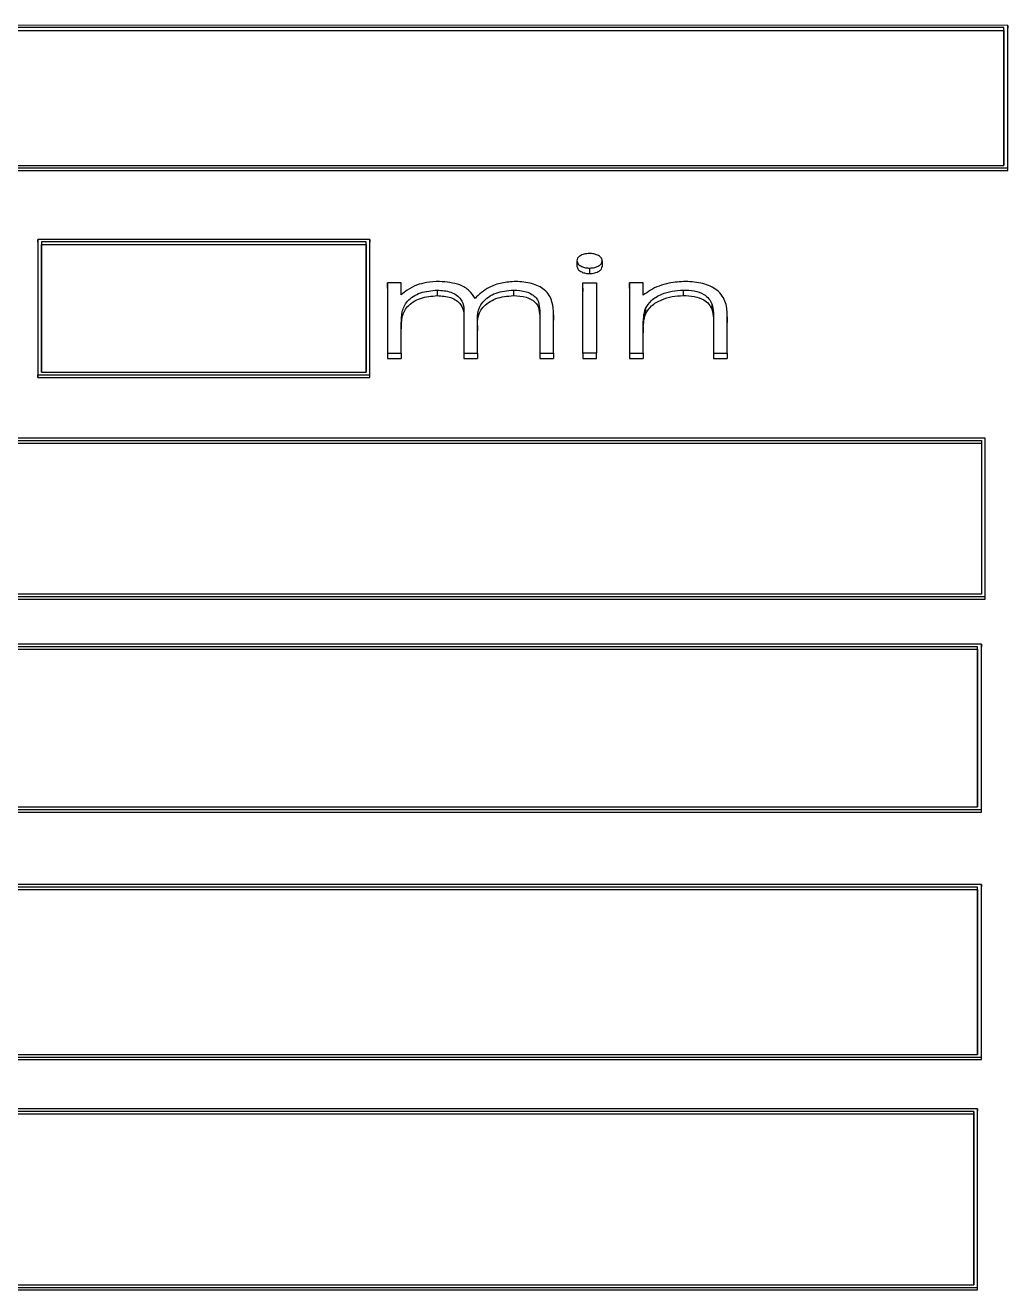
# Model space of a CAD drawing. Header units: millimetres. Extents: x 1852 to 4288, y 681 to 2404.
# Drawn here: x 2427.22 to 2440.13, y 2178.3 to 2194.91 of the extents above; entities that cross this region are included whole.
import ezdxf

# ---------------------------------------------------------------- set-up
doc = ezdxf.new("R2010")
doc.units = ezdxf.units.MM

msp = doc.modelspace()

# ---------------------------------------------------------------- linework, layer by layer
at = {"color": 7, "linetype": 'Continuous', "lineweight": 25}
for p, q in [((2440.131, 2194.911), (2417.998, 2194.912)), ((2440.081, 2194.882), (2418.048, 2194.883)), ((2418.048, 2194.844), (2440.081, 2194.844)), ((2440.081, 2194.844), (2440.081, 2194.882)), ((2440.131, 2194.911), (2440.131, 2194.873)), ((2440.131, 2193.003), (2440.131, 2194.873)), ((2417.998, 2193.041), (2440.131, 2193.041)), ((2417.998, 2193.003), (2440.131, 2193.003)), ((2418.048, 2193.071), (2440.081, 2193.071)), ((2440.131, 2193.003), (2440.131, 2193.041)), ((2427.388, 2192.062), (2427.388, 2192.099)), ((2427.388, 2192.099), (2427.388, 2190.321)), ((2431.751, 2192.099), (2427.388, 2192.099)), ((2427.388, 2192.062), (2427.388, 2190.285)), ((2431.701, 2192.068), (2427.438, 2192.068)), ((2427.438, 2192.068), (2427.438, 2190.353)), ((2427.438, 2190.353), (2427.438, 2192.031)), ((2427.438, 2192.031), (2431.701, 2192.031)), ((2431.701, 2190.353), (2431.701, 2192.068)), ((2431.701, 2192.031), (2431.701, 2192.068)), ((2431.701, 2192.031), (2431.701, 2190.353)), ((2431.751, 2190.321), (2431.751, 2192.099)), ((2431.751, 2192.099), (2431.751, 2192.062)), ((2431.751, 2190.285), (2431.751, 2192.062)), ((2434.471, 2191.818), (2434.471, 2191.745)), ((2434.805, 2191.818), (2434.805, 2191.745)), ((2434.637, 2191.722), (2434.637, 2191.65)), ((2431.984, 2191.53), (2431.984, 2190.606)), ((2431.984, 2191.458), (2431.984, 2191.53)), ((2432.164, 2191.53), (2431.984, 2191.53)), ((2432.164, 2191.371), (2432.164, 2191.53)), ((2434.548, 2190.606), (2434.548, 2191.53)), ((2434.548, 2191.458), (2434.548, 2191.53)), ((2434.548, 2191.53), (2434.728, 2191.53)), ((2434.728, 2191.53), (2434.728, 2190.606)), ((2435.164, 2191.53), (2435.164, 2190.606)), ((2435.164, 2191.458), (2435.164, 2191.53)), ((2435.343, 2191.53), (2435.164, 2191.53)), ((2435.343, 2191.365), (2435.343, 2191.53)), ((2431.984, 2191.458), (2431.984, 2190.535)), ((2432.636, 2191.433), (2432.636, 2191.361)), ((2433.638, 2191.433), (2433.638, 2191.361)), ((2434.548, 2191.458), (2434.548, 2191.416)), ((2435.164, 2191.458), (2435.164, 2190.535)), ((2435.868, 2191.433), (2435.868, 2191.361)), ((2435.371, 2191.19), (2435.371, 2191.118)), ((2436.245, 2191.253), (2436.245, 2191.181)), ((2432.164, 2190.606), (2432.164, 2190.997)), ((2432.164, 2190.997), (2432.164, 2190.925)), ((2432.984, 2191.078), (2432.984, 2190.606)), ((2432.984, 2191.078), (2432.984, 2191.006)), ((2432.984, 2191.006), (2432.984, 2190.535)), ((2433.984, 2191.109), (2433.984, 2190.606)), ((2433.984, 2191.109), (2433.984, 2191.037)), ((2433.984, 2191.037), (2433.984, 2190.535)), ((2434.164, 2190.606), (2434.164, 2191.109)), ((2434.164, 2191.109), (2434.164, 2191.037)), ((2436.266, 2191.043), (2436.266, 2190.606)), ((2436.266, 2191.043), (2436.266, 2190.971)), ((2436.446, 2191.017), (2436.446, 2191.088)), ((2436.446, 2190.606), (2436.446, 2191.08)), ((2436.446, 2191.08), (2436.446, 2191.008)), ((2433.164, 2190.606), (2433.164, 2190.967)), ((2433.164, 2190.967), (2433.164, 2190.896)), ((2435.343, 2190.951), (2435.343, 2190.879)), ((2435.343, 2190.606), (2435.343, 2190.942)), ((2435.343, 2190.942), (2435.343, 2190.871)), ((2436.266, 2190.971), (2436.266, 2190.535)), ((2431.984, 2190.606), (2431.984, 2190.535)), ((2431.984, 2190.606), (2432.164, 2190.606)), ((2431.984, 2190.535), (2432.164, 2190.535)), ((2432.164, 2190.606), (2432.164, 2190.535)), ((2432.984, 2190.606), (2432.984, 2190.535)), ((2432.984, 2190.606), (2433.164, 2190.606)), ((2432.984, 2190.535), (2433.164, 2190.535)), ((2433.164, 2190.606), (2433.164, 2190.535)), ((2433.984, 2190.606), (2433.984, 2190.535)), ((2433.984, 2190.606), (2434.164, 2190.606)), ((2433.984, 2190.535), (2434.164, 2190.535)), ((2434.164, 2190.606), (2434.164, 2190.535)), ((2434.548, 2190.606), (2434.548, 2190.535)), ((2434.728, 2190.606), (2434.548, 2190.606)), ((2434.548, 2190.583), (2434.548, 2190.535)), ((2434.548, 2190.535), (2434.728, 2190.535)), ((2434.728, 2190.535), (2434.728, 2190.606)), ((2435.164, 2190.606), (2435.164, 2190.535)), ((2435.164, 2190.606), (2435.343, 2190.606)), ((2435.164, 2190.535), (2435.343, 2190.535)), ((2435.343, 2190.606), (2435.343, 2190.535)), ((2436.266, 2190.606), (2436.266, 2190.535)), ((2436.266, 2190.606), (2436.446, 2190.606)), ((2436.266, 2190.535), (2436.446, 2190.535)), ((2436.446, 2190.606), (2436.446, 2190.535)), ((2427.438, 2190.353), (2431.701, 2190.353)), ((2427.388, 2190.285), (2427.388, 2190.321)), ((2427.388, 2190.321), (2431.751, 2190.321)), ((2427.388, 2190.285), (2431.751, 2190.285)), ((2431.751, 2190.285), (2431.751, 2190.321)), ((2439.836, 2189.489), (2417.703, 2189.49)), ((2417.753, 2189.457), (2439.786, 2189.457)), ((2417.753, 2189.422), (2439.786, 2189.422)), ((2439.786, 2189.457), (2439.786, 2189.422)), ((2439.836, 2189.454), (2439.836, 2189.489)), ((2439.836, 2187.373), (2439.836, 2189.454)), ((2417.703, 2187.407), (2439.836, 2187.406)), ((2417.703, 2187.373), (2439.836, 2187.373)), ((2439.786, 2187.44), (2417.753, 2187.44)), ((2439.836, 2187.373), (2439.836, 2187.406)), ((2439.786, 2186.782), (2417.653, 2186.782)), ((2439.736, 2186.748), (2417.703, 2186.748)), ((2417.703, 2186.715), (2439.736, 2186.715)), ((2439.736, 2186.715), (2439.736, 2186.748)), ((2439.786, 2186.782), (2439.786, 2186.749)), ((2439.786, 2184.577), (2439.786, 2186.749)), ((2417.653, 2184.609), (2439.786, 2184.609)), ((2417.653, 2184.577), (2439.786, 2184.577)), ((2417.703, 2184.644), (2439.736, 2184.644)), ((2439.786, 2184.577), (2439.786, 2184.609)), ((2439.786, 2183.624), (2417.653, 2183.624)), ((2439.736, 2183.589), (2417.703, 2183.589)), ((2417.703, 2183.558), (2439.736, 2183.558)), ((2439.736, 2183.558), (2439.736, 2183.589)), ((2439.786, 2183.624), (2439.786, 2183.594)), ((2439.786, 2181.326), (2439.786, 2183.594)), ((2417.653, 2181.355), (2439.786, 2181.355)), ((2417.703, 2181.392), (2439.736, 2181.392)), ((2439.786, 2181.326), (2439.786, 2181.355)), ((2417.653, 2181.326), (2439.786, 2181.326)), ((2439.736, 2180.678), (2417.603, 2180.678)), ((2439.686, 2180.641), (2417.653, 2180.641)), ((2417.653, 2180.612), (2439.686, 2180.612)), ((2439.686, 2180.641), (2439.686, 2180.612)), ((2439.736, 2180.678), (2439.736, 2180.65)), ((2439.736, 2178.302), (2439.736, 2180.65)), ((2417.653, 2178.367), (2439.686, 2178.367)), ((2417.603, 2178.329), (2439.736, 2178.329)), ((2417.603, 2178.302), (2439.736, 2178.302)), ((2439.736, 2178.302), (2439.736, 2178.329))]:
    msp.add_line(p, q, dxfattribs=at)
for points, knots in [([(2440.081, 2193.071), (2440.081, 2193.261), (2440.081, 2193.642), (2440.081, 2194.246), (2440.081, 2194.656), (2440.081, 2194.882)], [0, 0, 0, 0, 0.3099213, 0.6198426, 1, 1, 1, 1]), ([(2440.081, 2194.844), (2440.081, 2194.696), (2440.081, 2194.399), (2440.081, 2193.811), (2440.081, 2193.365), (2440.081, 2193.071)], [0, 0, 0, 0, 0.255222, 0.510444, 1, 1, 1, 1]), ([(2440.131, 2193.041), (2440.131, 2193.231), (2440.131, 2193.612), (2440.131, 2194.237), (2440.131, 2194.666), (2440.131, 2194.911)], [0, 0, 0, 0, 0.300082, 0.600163, 1, 1, 1, 1]), ([(2434.637, 2191.914), (2434.614, 2191.913), (2434.567, 2191.909), (2434.513, 2191.885), (2434.477, 2191.853), (2434.473, 2191.829), (2434.471, 2191.818)], [0, 0, 0, 0, 0.2917, 0.575641, 0.790759, 1, 1, 1, 1]), ([(2434.471, 2191.818), (2434.475, 2191.803), (2434.482, 2191.773), (2434.53, 2191.743), (2434.582, 2191.725), (2434.619, 2191.723), (2434.637, 2191.722)], [0, 0, 0, 0, 0.266105, 0.543473, 0.769717, 1, 1, 1, 1]), ([(2434.805, 2191.818), (2434.801, 2191.833), (2434.794, 2191.863), (2434.746, 2191.893), (2434.693, 2191.912), (2434.656, 2191.913), (2434.637, 2191.914)], [0, 0, 0, 0, 0.266167, 0.543432, 0.769604, 1, 1, 1, 1]), ([(2434.637, 2191.722), (2434.661, 2191.724), (2434.707, 2191.727), (2434.761, 2191.751), (2434.798, 2191.783), (2434.802, 2191.806), (2434.805, 2191.818)], [0, 0, 0, 0, 0.291686, 0.575696, 0.790918, 1, 1, 1, 1]), ([(2434.471, 2191.745), (2434.475, 2191.731), (2434.482, 2191.701), (2434.53, 2191.671), (2434.582, 2191.653), (2434.619, 2191.651), (2434.637, 2191.65)], [0, 0, 0, 0, 0.2659349, 0.5432745, 0.7695921, 1, 1, 1, 1]), ([(2434.637, 2191.65), (2434.661, 2191.651), (2434.707, 2191.654), (2434.761, 2191.679), (2434.798, 2191.71), (2434.802, 2191.734), (2434.805, 2191.745)], [0, 0, 0, 0, 0.291838, 0.575901, 0.791061, 1, 1, 1, 1]), ([(2432.366, 2191.5), (2432.323, 2191.479), (2432.247, 2191.442), (2432.189, 2191.392), (2432.164, 2191.371)], [0, 0, 0, 0, 0.564241, 1, 1, 1, 1]), ([(2432.667, 2191.546), (2432.609, 2191.544), (2432.505, 2191.539), (2432.408, 2191.512), (2432.366, 2191.5)], [0, 0, 0, 0, 0.562438, 1, 1, 1, 1]), ([(2433.133, 2191.324), (2433.111, 2191.359), (2433.068, 2191.43), (2432.908, 2191.525), (2432.759, 2191.538), (2432.667, 2191.546)], [0, 0, 0, 0, 0.269907, 0.547967, 1, 1, 1, 1]), ([(2433.669, 2191.546), (2433.606, 2191.542), (2433.482, 2191.534), (2433.282, 2191.464), (2433.189, 2191.377), (2433.133, 2191.324)], [0, 0, 0, 0, 0.288581, 0.57183, 1, 1, 1, 1]), ([(2434.164, 2191.109), (2434.162, 2191.166), (2434.159, 2191.281), (2434.07, 2191.438), (2433.879, 2191.532), (2433.74, 2191.541), (2433.669, 2191.546)], [0, 0, 0, 0, 0.270601, 0.542796, 0.767549, 1, 1, 1, 1]), ([(2435.899, 2191.546), (2435.825, 2191.542), (2435.704, 2191.536), (2435.549, 2191.49), (2435.435, 2191.435), (2435.373, 2191.388), (2435.343, 2191.365)], [0, 0, 0, 0, 0.346759, 0.568511, 0.786179, 1, 1, 1, 1]), ([(2436.446, 2191.08), (2436.445, 2191.142), (2436.443, 2191.267), (2436.337, 2191.435), (2436.127, 2191.531), (2435.976, 2191.541), (2435.899, 2191.546)], [0, 0, 0, 0, 0.270301, 0.542249, 0.767594, 1, 1, 1, 1]), ([(2432.164, 2190.997), (2432.165, 2191.047), (2432.168, 2191.146), (2432.219, 2191.272), (2432.318, 2191.352), (2432.445, 2191.415), (2432.561, 2191.426), (2432.636, 2191.433)], [0, 0, 0, 0, 0.241257, 0.4833865, 0.613214, 0.7463276, 1, 1, 1, 1]), ([(2432.164, 2190.925), (2432.165, 2190.975), (2432.168, 2191.075), (2432.219, 2191.201), (2432.318, 2191.28), (2432.445, 2191.343), (2432.561, 2191.354), (2432.636, 2191.361)], [0, 0, 0, 0, 0.24113, 0.483163, 0.612992, 0.746152, 1, 1, 1, 1]), ([(2432.636, 2191.433), (2432.698, 2191.429), (2432.791, 2191.422), (2432.893, 2191.37), (2432.996, 2191.267), (2432.989, 2191.161), (2432.984, 2191.078)], [0, 0, 0, 0, 0.25507, 0.388384, 0.517307, 1, 1, 1, 1]), ([(2432.636, 2191.361), (2432.698, 2191.357), (2432.791, 2191.35), (2432.893, 2191.299), (2432.996, 2191.195), (2432.989, 2191.09), (2432.984, 2191.006)], [0, 0, 0, 0, 0.25526, 0.388622, 0.517537, 1, 1, 1, 1]), ([(2433.164, 2190.967), (2433.163, 2191.077), (2433.162, 2191.216), (2433.306, 2191.345), (2433.436, 2191.414), (2433.558, 2191.426), (2433.638, 2191.433)], [0, 0, 0, 0, 0.4822, 0.612023, 0.745366, 1, 1, 1, 1]), ([(2433.164, 2190.896), (2433.163, 2191.005), (2433.162, 2191.144), (2433.306, 2191.273), (2433.436, 2191.342), (2433.558, 2191.354), (2433.638, 2191.361)], [0, 0, 0, 0, 0.481974, 0.611795, 0.745183, 1, 1, 1, 1]), ([(2433.638, 2191.433), (2433.695, 2191.43), (2433.784, 2191.424), (2433.883, 2191.38), (2433.958, 2191.319), (2433.982, 2191.221), (2433.983, 2191.146), (2433.984, 2191.109)], [0, 0, 0, 0, 0.254787, 0.388278, 0.517715, 0.758815, 1, 1, 1, 1]), ([(2433.638, 2191.361), (2433.695, 2191.358), (2433.784, 2191.352), (2433.883, 2191.308), (2433.958, 2191.247), (2433.982, 2191.149), (2433.983, 2191.075), (2433.984, 2191.037)], [0, 0, 0, 0, 0.25497, 0.388514, 0.517951, 0.758942, 1, 1, 1, 1]), ([(2435.371, 2191.19), (2435.394, 2191.228), (2435.441, 2191.304), (2435.574, 2191.379), (2435.72, 2191.426), (2435.818, 2191.431), (2435.868, 2191.433)], [0, 0, 0, 0, 0.26849, 0.546604, 0.771529, 1, 1, 1, 1]), ([(2435.371, 2191.118), (2435.394, 2191.156), (2435.441, 2191.232), (2435.574, 2191.307), (2435.72, 2191.354), (2435.818, 2191.359), (2435.868, 2191.361)], [0, 0, 0, 0, 0.268346, 0.546438, 0.771424, 1, 1, 1, 1]), ([(2435.868, 2191.433), (2435.916, 2191.432), (2436.012, 2191.428), (2436.134, 2191.387), (2436.212, 2191.323), (2436.234, 2191.276), (2436.245, 2191.253)], [0, 0, 0, 0, 0.290858, 0.574718, 0.790004, 1, 1, 1, 1]), ([(2435.868, 2191.361), (2435.916, 2191.36), (2436.012, 2191.356), (2436.134, 2191.315), (2436.212, 2191.251), (2436.234, 2191.204), (2436.245, 2191.181)], [0, 0, 0, 0, 0.290991, 0.574913, 0.790139, 1, 1, 1, 1]), ([(2435.343, 2190.942), (2435.343, 2190.989), (2435.342, 2191.072), (2435.362, 2191.154), (2435.371, 2191.19)], [0, 0, 0, 0, 0.559824, 1, 1, 1, 1]), ([(2436.245, 2191.253), (2436.253, 2191.214), (2436.267, 2191.144), (2436.266, 2191.074), (2436.266, 2191.043)], [0, 0, 0, 0, 0.559954, 1, 1, 1, 1]), ([(2436.245, 2191.181), (2436.253, 2191.142), (2436.267, 2191.072), (2436.266, 2191.002), (2436.266, 2190.971)], [0, 0, 0, 0, 0.559958, 1, 1, 1, 1]), ([(2435.343, 2190.871), (2435.343, 2190.917), (2435.342, 2191), (2435.362, 2191.082), (2435.371, 2191.118)], [0, 0, 0, 0, 0.5598173, 1, 1, 1, 1]), ([(2439.786, 2189.457), (2439.786, 2189.251), (2439.786, 2188.84), (2439.786, 2188.169), (2439.786, 2187.699), (2439.786, 2187.44)], [0, 0, 0, 0, 0.3099213, 0.6198426, 1, 1, 1, 1]), ([(2439.786, 2189.422), (2439.786, 2189.256), (2439.786, 2188.925), (2439.786, 2188.267), (2439.786, 2187.769), (2439.786, 2187.44)], [0, 0, 0, 0, 0.254228, 0.508455, 1, 1, 1, 1]), ([(2439.836, 2187.406), (2439.836, 2187.618), (2439.836, 2188.04), (2439.836, 2188.736), (2439.836, 2189.215), (2439.836, 2189.489)], [0, 0, 0, 0, 0.3000816, 0.6001632, 1, 1, 1, 1]), ([(2439.736, 2184.644), (2439.736, 2184.864), (2439.736, 2185.304), (2439.736, 2186.006), (2439.736, 2186.485), (2439.736, 2186.748)], [0, 0, 0, 0, 0.309921, 0.619843, 1, 1, 1, 1]), ([(2439.736, 2186.715), (2439.736, 2186.542), (2439.736, 2186.196), (2439.736, 2185.508), (2439.736, 2184.987), (2439.736, 2184.644)], [0, 0, 0, 0, 0.253832, 0.507664, 1, 1, 1, 1]), ([(2439.786, 2184.609), (2439.786, 2184.829), (2439.786, 2185.269), (2439.786, 2185.995), (2439.786, 2186.496), (2439.786, 2186.782)], [0, 0, 0, 0, 0.300082, 0.600163, 1, 1, 1, 1]), ([(2439.736, 2181.392), (2439.736, 2181.621), (2439.736, 2182.08), (2439.736, 2182.813), (2439.736, 2183.313), (2439.736, 2183.589)], [0, 0, 0, 0, 0.309921, 0.619843, 1, 1, 1, 1]), ([(2439.736, 2183.558), (2439.736, 2183.377), (2439.736, 2183.015), (2439.736, 2182.296), (2439.736, 2181.751), (2439.736, 2181.392)], [0, 0, 0, 0, 0.253427, 0.506855, 1, 1, 1, 1]), ([(2439.786, 2181.355), (2439.786, 2181.585), (2439.786, 2182.044), (2439.786, 2182.802), (2439.786, 2183.325), (2439.786, 2183.624)], [0, 0, 0, 0, 0.300082, 0.600163, 1, 1, 1, 1]), ([(2439.686, 2178.367), (2439.686, 2178.604), (2439.686, 2179.079), (2439.686, 2179.838), (2439.686, 2180.356), (2439.686, 2180.641)], [0, 0, 0, 0, 0.309921, 0.619843, 1, 1, 1, 1]), ([(2439.686, 2180.612), (2439.686, 2180.425), (2439.686, 2180.05), (2439.686, 2179.304), (2439.686, 2178.74), (2439.686, 2178.367)], [0, 0, 0, 0, 0.253092, 0.506185, 1, 1, 1, 1]), ([(2439.736, 2178.329), (2439.736, 2178.567), (2439.736, 2179.042), (2439.736, 2179.826), (2439.736, 2180.368), (2439.736, 2180.678)], [0, 0, 0, 0, 0.300082, 0.600163, 1, 1, 1, 1])]:
    msp.add_open_spline(points, degree=3, knots=knots, dxfattribs=at)

doc.saveas('drawing.dxf')
